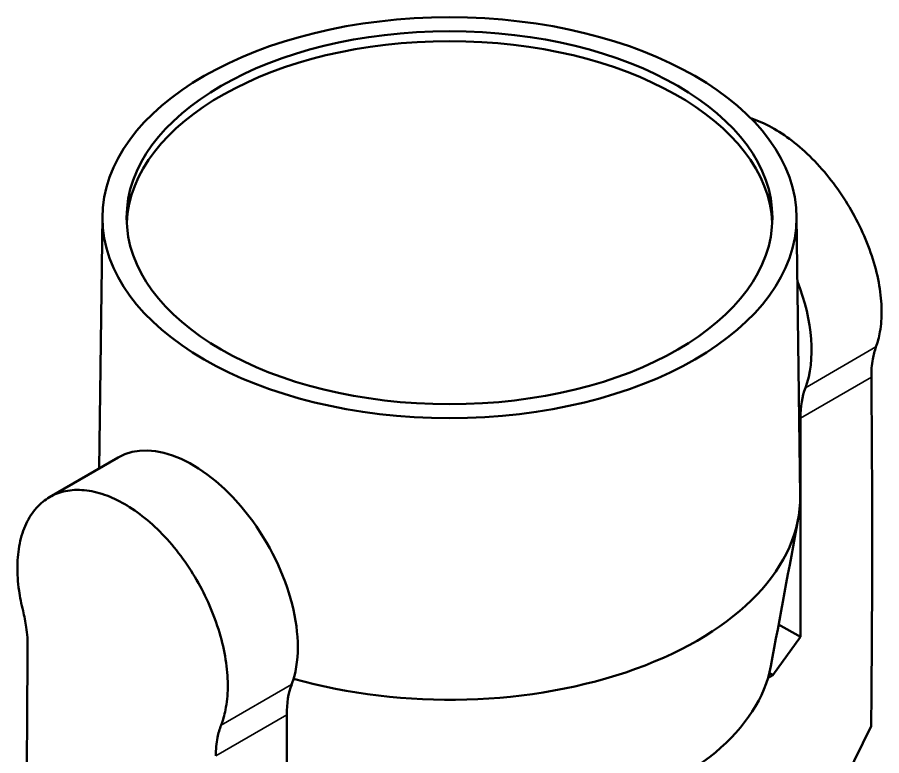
# Model space of a CAD drawing. Header units: millimetres. Extents: x 20 to 2980, y 20 to 2980.
# Drawn here: x 2185.9 to 2543.3, y 546.9 to 852.1 of the extents above; entities that cross this region are included whole.
import ezdxf

# ---------------------------------------------------------------- set-up
doc = ezdxf.new("R2010")
doc.units = ezdxf.units.MM
doc.layers.add('Visible (ISO)', color=7, linetype='Continuous', lineweight=50)
doc.layers.add('Visible Narrow (ISO)', color=7, linetype='Continuous', lineweight=35)

msp = doc.modelspace()

# ---------------------------------------------------------------- linework, layer by layer
at = {"layer": 'Visible (ISO)'}
for p, q in [((2221.07, 769.89), (2219.72, 665.61)), ((2508.07, 769.89), (2509.57, 654.36)), ((2509.67, 686.46), (2509.67, 595.97)), ((2227.61, 670.17), (2199.23, 653.78)), ((2500.65, 601.18), (2509.67, 595.97)), ((2470.22, 596.39), (2470.22, 596.39)), ((2509.67, 595.97), (2498.2, 580.24)), ((2440.2, 582.31), (2440.2, 582.3)), ((2498.2, 580.24), (2496.29, 579.14)), ((2496.81, 581.04), (2498.2, 580.24)), ((2363.78, 570.02), (2363.78, 570.02)), ((2297.25, 563.82), (2297.25, 473.33)), ((2514.18, 509.04), (2538.9, 559.06))]:
    msp.add_line(p, q, dxfattribs=at)
for major_axis in [(-143.5, 0), (-133.5, 0)]:
    msp.add_ellipse((2364.57, 769.27), major_axis=major_axis, ratio=0.57735, dxfattribs=at)
for centre, major_axis, ratio, start_param, end_param in [((2364.57, 765.18), (-133.5, 0), 0.57735, 3.168079, 6.256699), ((2470.78, 739.55), (30.75, -53.26), 0.57735, 0.442262, 1.310042), ((-2809.38, -2452.24), (3782.1, 6550.78), 0.57735, 5.485395, 5.508756), ((2545.02, 666.05), (25, -43.3), 0.57735, 3.583854, 3.926991), ((2258.36, 616.91), (-30.75, 53.26), 0.57735, 3.583854, 6.283185), ((2364.57, 653.73), (145, 0), 0.57735, 4.251714, 6.290681), ((7538.52, 3611.94), (-3782.1, -6550.78), 0.57735, 5.486818, 5.510179), ((2364.57, 592.08), (133.63, 0.11), 0.577323, 4.184011, 6.175754), ((2332.61, 543.41), (25, -43.3), 0.57735, 3.583854, 3.926991)]:
    msp.add_ellipse(centre, major_axis=major_axis, ratio=ratio, start_param=start_param, end_param=end_param, dxfattribs=at)
for points, knots in [([(2540.9, 715.85), (2541.61, 717.78), (2542.16, 719.86), (2543.05, 724.95), (2543.27, 728.03), (2543.18, 734.29), (2542.87, 737.67), (2541.67, 744.73), (2540.78, 748.41), (2538.46, 755.82), (2537.03, 759.56), (2533.74, 766.83), (2531.88, 770.37), (2527.94, 777.01), (2525.71, 780.33), (2520.89, 786.72), (2518.29, 789.78), (2512.88, 795.41), (2510.07, 797.98), (2504.43, 802.47), (2501.6, 804.4), (2498.87, 805.98), (2496.14, 807.55), (2493.32, 808.89), (2490.09, 810.04), (2489.65, 810.18), (2489.21, 810.32)], [25.771346, 25.771346, 25.771346, 25.771346, 26.642704, 26.642704, 27.801117, 27.801117, 28.959647, 28.959647, 30.118177, 30.118177, 31.276707, 31.276707, 32.435237, 32.435237, 33.593552, 33.593552, 34.751867, 34.751867, 35.910183, 35.910183, 37.068498, 37.068498, 37.068498, 38.226813, 38.226813, 38.408861, 38.408861, 38.408861, 38.408861]), ([(2538.99, 703.39), (2538.96, 705.94), (2539.15, 708.45), (2539.88, 712.59), (2540.33, 714.28), (2540.9, 715.85)], [-7.534101, -7.534101, -7.534101, -7.534101, -6.592295, -6.592295, -5.88393, -5.88393, -5.88393, -5.88393]), ([(2270.14, 559.53), (2270.9, 561.49), (2271.51, 563.6), (2272.54, 568.77), (2272.85, 571.9), (2272.93, 578.26), (2272.72, 581.7), (2271.72, 588.87), (2270.93, 592.61), (2268.81, 600.14), (2267.48, 603.93), (2264.38, 611.32), (2262.62, 614.91), (2258.84, 621.64), (2256.7, 625.02), (2252.02, 631.49), (2249.49, 634.59), (2244.18, 640.27), (2241.41, 642.86), (2235.82, 647.39), (2233, 649.33), (2227.54, 652.48), (2224.71, 653.81), (2219.07, 655.76), (2216.26, 656.39), (2210.85, 656.89), (2208.25, 656.76), (2203.43, 655.78), (2201.2, 654.92), (2197.26, 652.64), (2195.4, 651.14), (2192.11, 647.45), (2190.68, 645.25), (2188.36, 640.29), (2187.47, 637.52), (2186.27, 631.61), (2185.96, 628.47), (2185.87, 622.12), (2186.09, 618.68), (2186.98, 612.4), (2187.53, 609.62), (2188.24, 606.81)], [-29.831401, -29.831401, -29.831401, -29.831401, -28.960043, -28.960043, -27.801629, -27.801629, -26.643099, -26.643099, -25.484569, -25.484569, -24.326039, -24.326039, -23.167509, -23.167509, -22.009194, -22.009194, -20.850879, -20.850879, -19.692564, -19.692564, -18.534249, -18.534249, -17.375934, -17.375934, -16.217619, -16.217619, -15.059303, -15.059303, -13.900988, -13.900988, -12.742458, -12.742458, -11.583928, -11.583928, -10.425398, -10.425398, -9.266868, -9.266868, -8.108474, -8.108474, -7.237099, -7.237099, -7.237099, -7.237099]), ([(2188.24, 606.81), (2188.81, 604.53), (2189.26, 602.27), (2189.99, 597.17), (2190.18, 594.38), (2190.15, 591.81)], [20.951898, 20.951898, 20.951898, 20.951898, 21.660263, 21.660263, 22.602069, 22.602069, 22.602069, 22.602069]), ([(2267.94, 546.9), (2267.96, 549.48), (2268.2, 552.02), (2269.03, 556.21), (2269.52, 557.93), (2270.14, 559.53)], [7.533868, 7.533868, 7.533868, 7.533868, 8.475673, 8.475673, 9.184038, 9.184038, 9.184038, 9.184038])]:
    msp.add_open_spline(points, degree=3, knots=knots, dxfattribs=at)
msp.add_open_spline([(2508.74, 644.79), (2504.98, 624.5), (2501.21, 604.2), (2497.44, 583.91)], degree=3, dxfattribs=at)
at = {"layer": 'Visible Narrow (ISO)'}
for p, q in [((2511.73, 699.01), (2540.9, 715.85)), ((2509.67, 686.46), (2538.99, 703.39)), ((2299.31, 576.37), (2270.14, 559.53)), ((2297.25, 563.82), (2267.94, 546.9))]:
    msp.add_line(p, q, dxfattribs=at)

doc.saveas('drawing.dxf')
